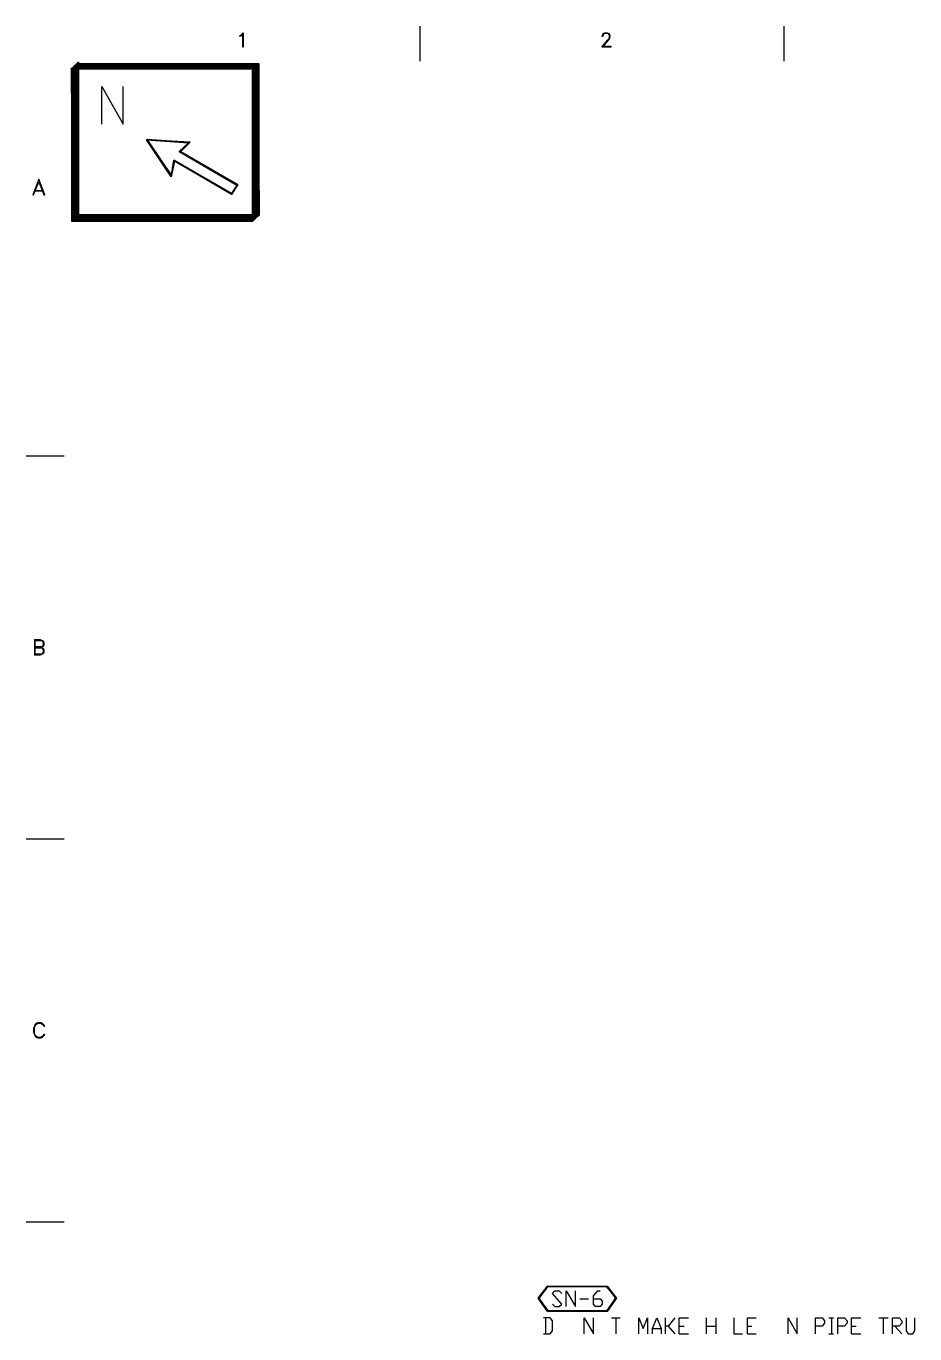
# Model space of a CAD drawing. Header units: millimetres. Extents: x 43 to 809, y -752 to -31.
# Drawn here: x 42.9 to 261.5, y -352.5 to -30.6 of the extents above; entities that cross this region are included whole.
import ezdxf

# ---------------------------------------------------------------- set-up
doc = ezdxf.new("R2010")
doc.units = ezdxf.units.MM
doc.layers.add('PDF_LINES', color=4, linetype='Continuous')

msp = doc.modelspace()

# ---------------------------------------------------------------- linework, layer by layer
at = {"layer": 'PDF_LINES'}
for p, q in [((139.84, -39.28), (139.84, -30.64)), ((229.36, -39.28), (229.36, -30.64)), ((95.44, -33.04), (95.8, -32.8)), ((95.8, -33.04), (95.44, -33.16)), ((95.44, -33.16), (95.44, -33.04)), ((95.8, -32.8), (96.28, -32.32)), ((96.16, -32.68), (95.8, -33.04)), ((96.16, -35.8), (96.16, -32.68)), ((96.28, -32.32), (96.28, -35.8)), ((184.48, -35.8), (185.92, -34.12)), ((184.6, -33.04), (184.72, -32.68)), ((184.6, -33.16), (184.6, -33.04)), ((184.72, -33.16), (184.6, -33.16)), ((186.04, -34.12), (184.6, -35.8)), ((184.72, -32.68), (184.96, -32.44)), ((184.96, -32.68), (184.72, -33.04)), ((184.72, -33.04), (184.72, -33.16)), ((184.96, -32.44), (185.2, -32.32)), ((185.2, -32.44), (184.96, -32.68)), ((185.2, -32.32), (185.92, -32.32)), ((185.92, -32.44), (185.2, -32.44)), ((185.92, -32.32), (186.28, -32.44)), ((186.28, -32.68), (185.92, -32.44)), ((185.92, -34.12), (186.28, -33.64)), ((186.4, -33.64), (186.04, -34.12)), ((186.28, -32.44), (186.4, -32.68)), ((186.4, -33.04), (186.28, -32.68)), ((186.28, -33.64), (186.4, -33.28)), ((186.4, -32.68), (186.52, -33.04)), ((186.4, -33.28), (186.4, -33.04)), ((186.52, -33.28), (186.4, -33.64)), ((186.52, -33.04), (186.52, -33.28)), ((96.28, -35.8), (96.16, -35.8)), ((186.76, -35.8), (184.48, -35.8)), ((184.6, -35.56), (186.76, -35.56)), ((186.76, -35.56), (186.76, -35.8)), ((54.28, -78.52), (54.04, -40.96)), ((54.04, -40.96), (54.04, -78.64)), ((54.28, -78.52), (54.04, -40.96)), ((54.04, -40.96), (54.28, -41.2)), ((54.04, -40.96), (54.28, -41.2)), ((99.04, -40.96), (54.04, -40.96)), ((54.28, -41.2), (99.04, -40.96)), ((54.28, -41.2), (99.04, -40.96)), ((54.28, -41.2), (54.28, -78.52)), ((98.92, -41.2), (54.28, -41.2)), ((54.64, -78.16), (54.52, -40.6)), ((54.52, -40.6), (54.52, -78.28)), ((54.64, -78.16), (54.52, -40.6)), ((54.52, -40.6), (54.64, -40.84)), ((54.52, -40.6), (54.64, -40.84)), ((99.4, -40.6), (54.52, -40.6)), ((54.64, -40.84), (99.4, -40.6)), ((54.64, -40.84), (99.4, -40.6)), ((54.64, -40.84), (54.64, -78.16)), ((99.28, -40.84), (54.64, -40.84)), ((55, -77.8), (54.88, -40.24)), ((54.88, -40.24), (54.88, -77.92)), ((55, -77.8), (54.88, -40.24)), ((54.88, -40.24), (55, -40.36)), ((54.88, -40.24), (55, -40.36)), ((99.76, -40.24), (54.88, -40.24)), ((55, -40.36), (99.76, -40.24)), ((55, -40.36), (99.76, -40.24)), ((55, -40.36), (55, -77.8)), ((99.64, -40.36), (55, -40.36)), ((55.36, -77.44), (55.24, -39.88)), ((55.24, -39.88), (55.24, -77.56)), ((55.36, -77.44), (55.24, -39.88)), ((55.24, -39.88), (55.36, -40)), ((55.24, -39.88), (55.36, -40)), ((100.24, -39.88), (55.24, -39.88)), ((55.36, -40), (100.24, -39.88)), ((55.36, -40), (100.24, -39.88)), ((55.36, -40), (55.36, -77.44)), ((100, -40), (55.36, -40)), ((55.72, -76.96), (55.6, -39.52)), ((55.6, -39.52), (55.6, -77.2)), ((55.72, -76.96), (55.6, -39.52)), ((55.6, -39.52), (55.72, -39.52)), ((55.72, -39.52), (55.72, -76.96)), ((98.68, -41.44), (98.56, -41.44)), ((98.56, -41.44), (98.68, -78.64)), ((98.56, -41.44), (98.68, -78.64)), ((98.56, -78.52), (98.56, -41.44)), ((98.68, -78.64), (98.68, -41.44)), ((99.04, -40.96), (98.92, -41.2)), ((99.04, -40.96), (98.92, -41.2)), ((98.92, -41.2), (99.04, -78.28)), ((98.92, -41.2), (99.04, -78.28)), ((98.92, -78.16), (98.92, -41.2)), ((99.04, -78.28), (99.04, -40.96)), ((99.4, -40.6), (99.28, -40.84)), ((99.4, -40.6), (99.28, -40.84)), ((99.28, -40.84), (99.4, -77.92)), ((99.28, -40.84), (99.4, -77.92)), ((99.28, -77.8), (99.28, -40.84)), ((99.4, -77.92), (99.4, -40.6)), ((99.76, -40.24), (99.64, -40.36)), ((99.76, -40.24), (99.64, -40.36)), ((99.64, -40.36), (99.76, -77.56)), ((99.64, -40.36), (99.76, -77.56)), ((99.64, -77.44), (99.64, -40.36)), ((99.76, -77.56), (99.76, -40.24)), ((100.24, -39.88), (100, -40)), ((100.24, -39.88), (100, -40)), ((100, -40), (100.24, -77.2)), ((100, -40), (100.24, -77.2)), ((100, -76.96), (100, -40)), ((100.24, -77.2), (100.24, -39.88)), ((61.48, -54.76), (61.48, -45.52)), ((61.48, -45.52), (66.76, -54.76)), ((66.76, -54.76), (66.76, -45.52)), ((72.64, -58.48), (72.52, -58.6)), ((72.52, -58.6), (72.64, -58.48)), ((72.52, -58.6), (78.52, -67.24)), ((72.52, -58.6), (78.52, -67.24)), ((78.52, -67.72), (72.52, -58.6)), ((83.2, -59.2), (72.52, -58.6)), ((72.52, -58.6), (82.84, -59.32)), ((83.2, -59.2), (72.52, -58.6)), ((78.52, -67.24), (72.64, -58.48)), ((72.64, -58.48), (83.2, -59.2)), ((82.84, -59.32), (80.56, -61.48)), ((83.2, -59.2), (80.92, -61.48)), ((80.92, -61.48), (82.84, -59.32)), ((80.92, -61.48), (82.84, -59.32)), ((82.84, -59.32), (83.2, -59.2)), ((82.84, -59.32), (83.2, -59.2)), ((78.52, -67.72), (79.24, -63.64)), ((79.24, -63.64), (78.52, -67.24)), ((78.52, -67.72), (79.24, -63.64)), ((79.36, -63.88), (78.52, -67.72)), ((79.24, -63.64), (79.36, -63.88)), ((79.24, -63.64), (79.36, -63.88)), ((93.4, -71.8), (79.24, -63.64)), ((79.36, -63.88), (93.4, -71.8)), ((79.36, -63.88), (93.4, -71.8)), ((93.4, -72.04), (79.36, -63.88)), ((94.96, -69.64), (80.56, -61.48)), ((80.56, -61.48), (94.72, -69.76)), ((94.96, -69.64), (80.56, -61.48)), ((80.56, -61.48), (80.92, -61.48)), ((80.56, -61.48), (80.92, -61.48)), ((80.92, -61.48), (94.96, -69.64)), ((78.52, -67.24), (78.52, -67.72)), ((78.52, -67.24), (78.52, -67.72)), ((46, -68.32), (44.56, -72.16)), ((44.68, -72.16), (46, -68.92)), ((47.44, -72.16), (46, -68.32)), ((46, -68.92), (47.2, -72.16)), ((94.96, -69.64), (93.4, -72.04)), ((93.4, -72.04), (94.72, -69.76)), ((94.72, -69.76), (93.4, -71.8)), ((93.4, -72.04), (94.72, -69.76)), ((94.72, -69.76), (94.96, -69.64)), ((94.72, -69.76), (94.96, -69.64)), ((44.56, -72.16), (44.68, -72.16)), ((44.92, -71.2), (47.08, -71.2)), ((45.04, -71.08), (46.84, -71.08)), ((47.2, -72.16), (47.44, -72.16)), ((93.4, -71.8), (93.4, -72.04)), ((93.4, -71.8), (93.4, -72.04)), ((100, -76.96), (55.6, -77.2)), ((100, -76.96), (55.6, -77.2)), ((55.6, -77.2), (55.72, -76.96)), ((55.6, -77.2), (55.72, -76.96)), ((55.6, -77.2), (100.24, -77.2)), ((55.72, -76.96), (100, -76.96)), ((100.24, -77.2), (100, -76.96)), ((100.24, -77.2), (100, -76.96)), ((98.56, -78.52), (54.04, -78.64)), ((98.56, -78.52), (54.04, -78.64)), ((54.04, -78.64), (54.28, -78.52)), ((54.04, -78.64), (54.28, -78.52)), ((54.04, -78.64), (98.68, -78.64)), ((54.28, -78.52), (98.56, -78.52)), ((98.92, -78.16), (54.52, -78.28)), ((98.92, -78.16), (54.52, -78.28)), ((54.52, -78.28), (54.64, -78.16)), ((54.52, -78.28), (54.64, -78.16)), ((54.52, -78.28), (99.04, -78.28)), ((54.64, -78.16), (98.92, -78.16)), ((99.28, -77.8), (54.88, -77.92)), ((99.28, -77.8), (54.88, -77.92)), ((54.88, -77.92), (55, -77.8)), ((54.88, -77.92), (55, -77.8)), ((54.88, -77.92), (99.4, -77.92)), ((55, -77.8), (99.28, -77.8)), ((99.64, -77.44), (55.24, -77.56)), ((99.64, -77.44), (55.24, -77.56)), ((55.24, -77.56), (55.36, -77.44)), ((55.24, -77.56), (55.36, -77.44)), ((55.24, -77.56), (99.76, -77.56)), ((55.36, -77.44), (99.64, -77.44)), ((98.68, -78.64), (98.56, -78.52)), ((98.68, -78.64), (98.56, -78.52)), ((99.04, -78.28), (98.92, -78.16)), ((99.04, -78.28), (98.92, -78.16)), ((99.4, -77.92), (99.28, -77.8)), ((99.4, -77.92), (99.28, -77.8)), ((99.76, -77.56), (99.64, -77.44)), ((99.76, -77.56), (99.64, -77.44)), ((42.88, -136.36), (52.24, -136.36)), ((44.92, -181.6), (44.92, -185.44)), ((44.92, -181.6), (46.36, -181.6)), ((45.04, -181.84), (45.04, -185.2)), ((45.04, -181.84), (46.36, -181.84)), ((46.36, -183.4), (45.04, -183.4)), ((46.36, -181.6), (46.84, -181.84)), ((46.36, -181.84), (46.84, -181.96)), ((46.84, -183.28), (46.36, -183.4)), ((46.84, -183.4), (46.36, -183.64)), ((46.36, -183.4), (46.84, -183.64)), ((46.84, -181.84), (47.08, -181.96)), ((46.84, -181.96), (47.08, -182.32)), ((47.08, -182.92), (46.84, -183.28)), ((47.08, -183.28), (46.84, -183.4)), ((47.08, -181.96), (47.2, -182.32)), ((47.08, -182.32), (47.08, -182.92)), ((47.2, -182.92), (47.08, -183.28)), ((47.2, -182.32), (47.2, -182.92)), ((46.36, -185.44), (44.92, -185.44)), ((45.04, -183.64), (46.36, -183.64)), ((46.36, -185.2), (45.04, -185.2)), ((46.36, -183.64), (46.84, -183.76)), ((46.84, -185.08), (46.36, -185.2)), ((46.84, -185.2), (46.36, -185.44)), ((46.84, -183.64), (47.08, -183.76)), ((46.84, -183.76), (47.08, -184.12)), ((47.08, -184.72), (46.84, -185.08)), ((47.08, -185.08), (46.84, -185.2)), ((47.08, -183.76), (47.2, -184.12)), ((47.08, -184.12), (47.08, -184.72)), ((47.2, -184.72), (47.08, -185.08)), ((47.2, -184.12), (47.2, -184.72)), ((42.88, -230.68), (52.24, -230.68)), ((44.92, -276.76), (44.68, -277.36)), ((45.04, -276.4), (44.92, -276.76)), ((44.92, -277.36), (45.04, -276.76)), ((45.4, -276.04), (45.04, -276.4)), ((45.04, -276.76), (45.4, -276.28)), ((45.76, -275.92), (45.4, -276.04)), ((45.4, -276.28), (45.76, -276.04)), ((46.48, -275.92), (45.76, -275.92)), ((45.76, -276.04), (46.48, -276.04)), ((46.84, -276.04), (46.48, -275.92)), ((46.48, -276.04), (46.84, -276.28)), ((47.2, -276.4), (46.84, -276.04)), ((46.84, -276.28), (47.08, -276.4)), ((47.08, -276.4), (47.2, -276.76)), ((47.44, -276.76), (47.2, -276.4)), ((47.2, -276.76), (47.44, -276.76)), ((44.68, -277.36), (44.68, -278.2)), ((44.68, -278.2), (44.92, -278.8)), ((44.92, -278.2), (44.92, -277.36)), ((45.04, -278.8), (44.92, -278.2)), ((44.92, -278.8), (45.04, -279.16)), ((45.4, -279.28), (45.04, -278.8)), ((45.04, -279.16), (45.4, -279.52)), ((45.76, -279.52), (45.4, -279.28)), ((45.4, -279.52), (45.76, -279.64)), ((46.48, -279.52), (45.76, -279.52)), ((45.76, -279.64), (46.48, -279.64)), ((46.84, -279.28), (46.48, -279.52)), ((46.48, -279.64), (46.84, -279.52)), ((47.08, -279.16), (46.84, -279.28)), ((46.84, -279.52), (47.2, -279.16)), ((47.2, -278.8), (47.08, -279.16)), ((47.44, -278.8), (47.2, -278.8)), ((47.2, -279.16), (47.44, -278.8)), ((42.88, -324.88), (52.24, -324.88)), ((168.88, -343.72), (171.16, -340.72)), ((171.16, -340.72), (169.12, -343.72)), ((171.16, -340.72), (169.12, -343.72)), ((169.12, -343.72), (171.28, -340.84)), ((171.28, -340.84), (171.16, -340.72)), ((171.16, -340.72), (185.8, -340.72)), ((171.28, -340.84), (171.16, -340.72)), ((185.8, -340.72), (171.28, -340.84)), ((185.8, -340.72), (171.28, -340.84)), ((171.28, -340.84), (185.68, -340.84)), ((185.68, -340.84), (185.8, -340.72)), ((185.68, -340.84), (185.8, -340.72)), ((188.08, -343.72), (185.68, -340.84)), ((185.68, -340.84), (187.84, -343.72)), ((188.08, -343.72), (185.68, -340.84)), ((185.8, -340.72), (188.08, -343.72)), ((169.12, -343.72), (168.88, -343.72)), ((169.12, -343.72), (168.88, -343.72)), ((168.88, -343.72), (171.28, -346.84)), ((168.88, -343.72), (171.28, -346.84)), ((171.16, -346.96), (168.88, -343.72)), ((171.28, -346.84), (169.12, -343.72)), ((172.36, -342.52), (172.96, -341.92)), ((174.64, -345.16), (172.36, -342.52)), ((172.96, -341.92), (174.04, -341.92)), ((174.04, -341.92), (174.64, -342.52)), ((175.72, -345.76), (175.72, -341.92)), ((175.72, -341.92), (178, -345.76)), ((178, -345.76), (178, -341.92)), ((179.08, -343.84), (181.24, -343.84)), ((182.44, -343.12), (183.52, -341.92)), ((182.44, -345.16), (182.44, -343.12)), ((182.44, -343.84), (184.12, -343.84)), ((183.52, -341.92), (184.12, -341.92)), ((184.12, -343.84), (184.6, -344.44)), ((187.84, -343.72), (185.68, -346.84)), ((185.8, -346.96), (187.84, -343.72)), ((185.8, -346.96), (187.84, -343.72)), ((188.08, -343.72), (185.8, -346.96)), ((187.84, -343.72), (188.08, -343.72)), ((187.84, -343.72), (188.08, -343.72)), ((171.28, -346.84), (171.16, -346.96)), ((171.28, -346.84), (171.28, -346.96)), ((171.28, -346.96), (185.68, -346.84)), ((185.68, -346.84), (171.28, -346.84)), ((171.28, -346.96), (185.68, -346.84)), ((185.8, -346.96), (171.28, -346.96)), ((172.36, -345.16), (172.96, -345.76)), ((172.96, -345.76), (174.04, -345.76)), ((174.04, -345.76), (174.64, -345.16)), ((182.92, -345.76), (182.44, -345.16)), ((184.12, -345.76), (182.92, -345.76)), ((184.6, -345.16), (184.12, -345.76)), ((184.6, -344.44), (184.6, -345.16)), ((185.68, -346.84), (185.8, -346.96)), ((185.68, -346.84), (185.8, -346.96)), ((171.76, -348.52), (170.2, -348.52)), ((170.68, -348.52), (170.68, -352.48)), ((172.36, -349.24), (171.76, -348.52)), ((172.36, -351.76), (172.36, -349.24)), ((180.16, -352.48), (180.16, -348.52)), ((180.16, -348.52), (182.44, -352.48)), ((182.44, -352.48), (182.44, -348.52)), ((186.88, -348.52), (189.04, -348.52)), ((187.96, -348.52), (187.96, -352.48)), ((193.6, -352.48), (193.6, -348.52)), ((193.6, -348.52), (194.68, -351.16)), ((194.68, -351.16), (195.76, -348.52)), ((195.76, -348.52), (195.76, -352.48)), ((196.96, -351.16), (198.04, -348.52)), ((198.04, -348.52), (199.12, -351.16)), ((200.2, -352.48), (200.2, -348.52)), ((200.8, -350.56), (200.2, -350.56)), ((202.48, -348.52), (200.8, -350.56)), ((200.8, -350.56), (202.48, -352.48)), ((203.56, -352.48), (203.56, -348.52)), ((203.56, -348.52), (205.84, -348.52)), ((203.56, -350.56), (204.76, -350.56)), ((210.28, -352.48), (210.28, -348.52)), ((210.28, -350.56), (212.56, -350.56)), ((212.56, -348.52), (212.56, -352.48)), ((217, -348.52), (217, -352.48)), ((220.36, -352.48), (220.36, -348.52)), ((220.36, -348.52), (222.52, -348.52)), ((220.36, -350.56), (221.44, -350.56)), ((230.32, -352.48), (230.32, -348.52)), ((230.32, -348.52), (232.6, -352.48)), ((232.6, -352.48), (232.6, -348.52)), ((237.04, -352.48), (237.04, -348.52)), ((237.04, -348.52), (238.72, -348.52)), ((238.72, -350.56), (237.04, -350.56)), ((238.72, -348.52), (239.32, -349.24)), ((239.32, -349.84), (238.72, -350.56)), ((239.32, -349.24), (239.32, -349.84)), ((240.4, -348.52), (241.48, -348.52)), ((241, -348.52), (241, -352.48)), ((242.56, -352.48), (242.56, -348.52)), ((242.56, -348.52), (244.24, -348.52)), ((244.24, -350.56), (242.56, -350.56)), ((244.24, -348.52), (244.84, -349.24)), ((244.84, -349.84), (244.24, -350.56)), ((244.84, -349.24), (244.84, -349.84)), ((245.92, -352.48), (245.92, -348.52)), ((245.92, -348.52), (248.2, -348.52)), ((245.92, -350.56), (247.12, -350.56)), ((252.64, -348.52), (254.92, -348.52)), ((253.72, -348.52), (253.72, -352.48)), ((256, -352.48), (256, -348.52)), ((256, -348.52), (257.68, -348.52)), ((257.68, -350.56), (256, -350.56)), ((256.6, -350.56), (258.28, -352.48)), ((257.68, -348.52), (258.28, -349.24)), ((258.28, -349.84), (257.68, -350.56)), ((258.28, -349.24), (258.28, -349.84)), ((259.36, -348.52), (259.36, -351.76)), ((261.52, -351.76), (261.52, -348.52)), ((170.2, -352.48), (171.76, -352.48)), ((171.76, -352.48), (172.36, -351.76)), ((196.96, -352.48), (196.96, -351.16)), ((196.96, -351.16), (199.12, -351.16)), ((199.12, -351.16), (199.12, -352.48)), ((203.56, -352.48), (205.84, -352.48)), ((217, -352.48), (219.16, -352.48)), ((220.36, -352.48), (222.52, -352.48)), ((240.4, -352.48), (241.48, -352.48)), ((245.92, -352.48), (248.2, -352.48)), ((259.36, -351.76), (259.84, -352.48)), ((259.84, -352.48), (261.04, -352.48)), ((261.04, -352.48), (261.52, -351.76))]:
    msp.add_line(p, q, dxfattribs=at)

doc.saveas('drawing.dxf')
